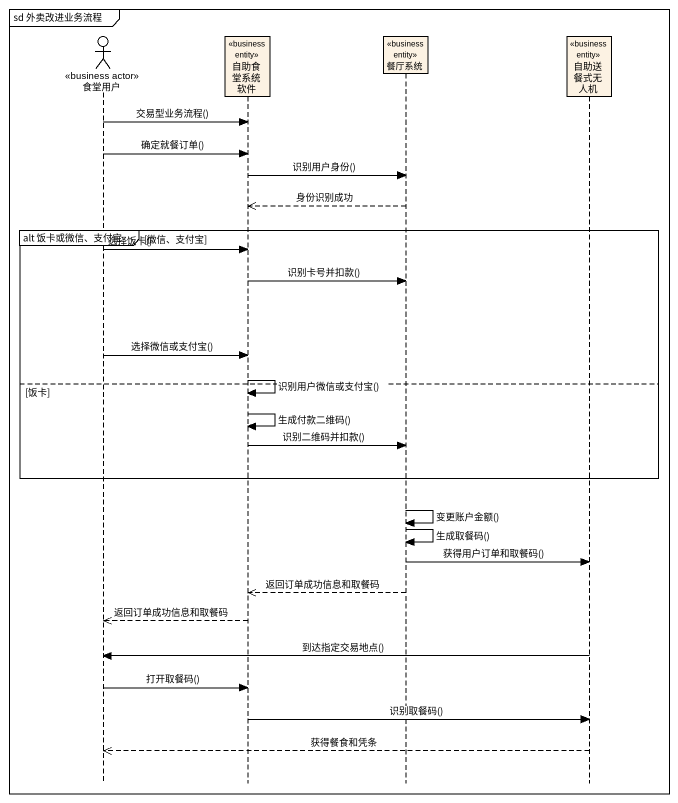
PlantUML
@startuml
mainframe sd 外卖改进业务流程
hide footbox
actor 食堂用户 <<business actor>>
participant 自助食堂系统软件 <<business entity>>
participant 餐厅系统 <<business entity>>
participant 自助送餐式无人机 <<business entity>>

食堂用户 -> 自助食堂系统软件 : 交易型业务流程()
食堂用户 -> 自助食堂系统软件 : 确定就餐订单()
自助食堂系统软件 -> 餐厅系统 : 识别用户身份()
餐厅系统 -->> 自助食堂系统软件 : 身份识别成功
group alt 饭卡或微信、支付宝 [微信、支付宝]
  食堂用户 -> 自助食堂系统软件 : 选择饭卡()
  自助食堂系统软件 -> 餐厅系统 : 识别卡号并扣款()
  食堂用户 -> 自助食堂系统软件 : 选择微信或支付宝()
  自助食堂系统软件 -> 自助食堂系统软件 : 识别用户微信或支付宝()
else 饭卡
  自助食堂系统软件 -> 自助食堂系统软件 : 生成付款二维码()
  自助食堂系统软件 -> 餐厅系统 : 识别二维码并扣款()
end
餐厅系统 -> 餐厅系统 : 变更账户金额()
餐厅系统 -> 餐厅系统 : 生成取餐码()
餐厅系统 -> 自助送餐式无人机 : 获得用户订单和取餐码()
餐厅系统 -->> 自助食堂系统软件 : 返回订单成功信息和取餐码
自助食堂系统软件 -->> 食堂用户 : 返回订单成功信息和取餐码
自助送餐式无人机 -> 食堂用户 : 到达指定交易地点()
食堂用户 -> 自助食堂系统软件 : 打开取餐码()
自助食堂系统软件 -> 自助送餐式无人机 : 识别取餐码()
自助送餐式无人机 -->> 食堂用户 : 获得餐食和凭条
@enduml
